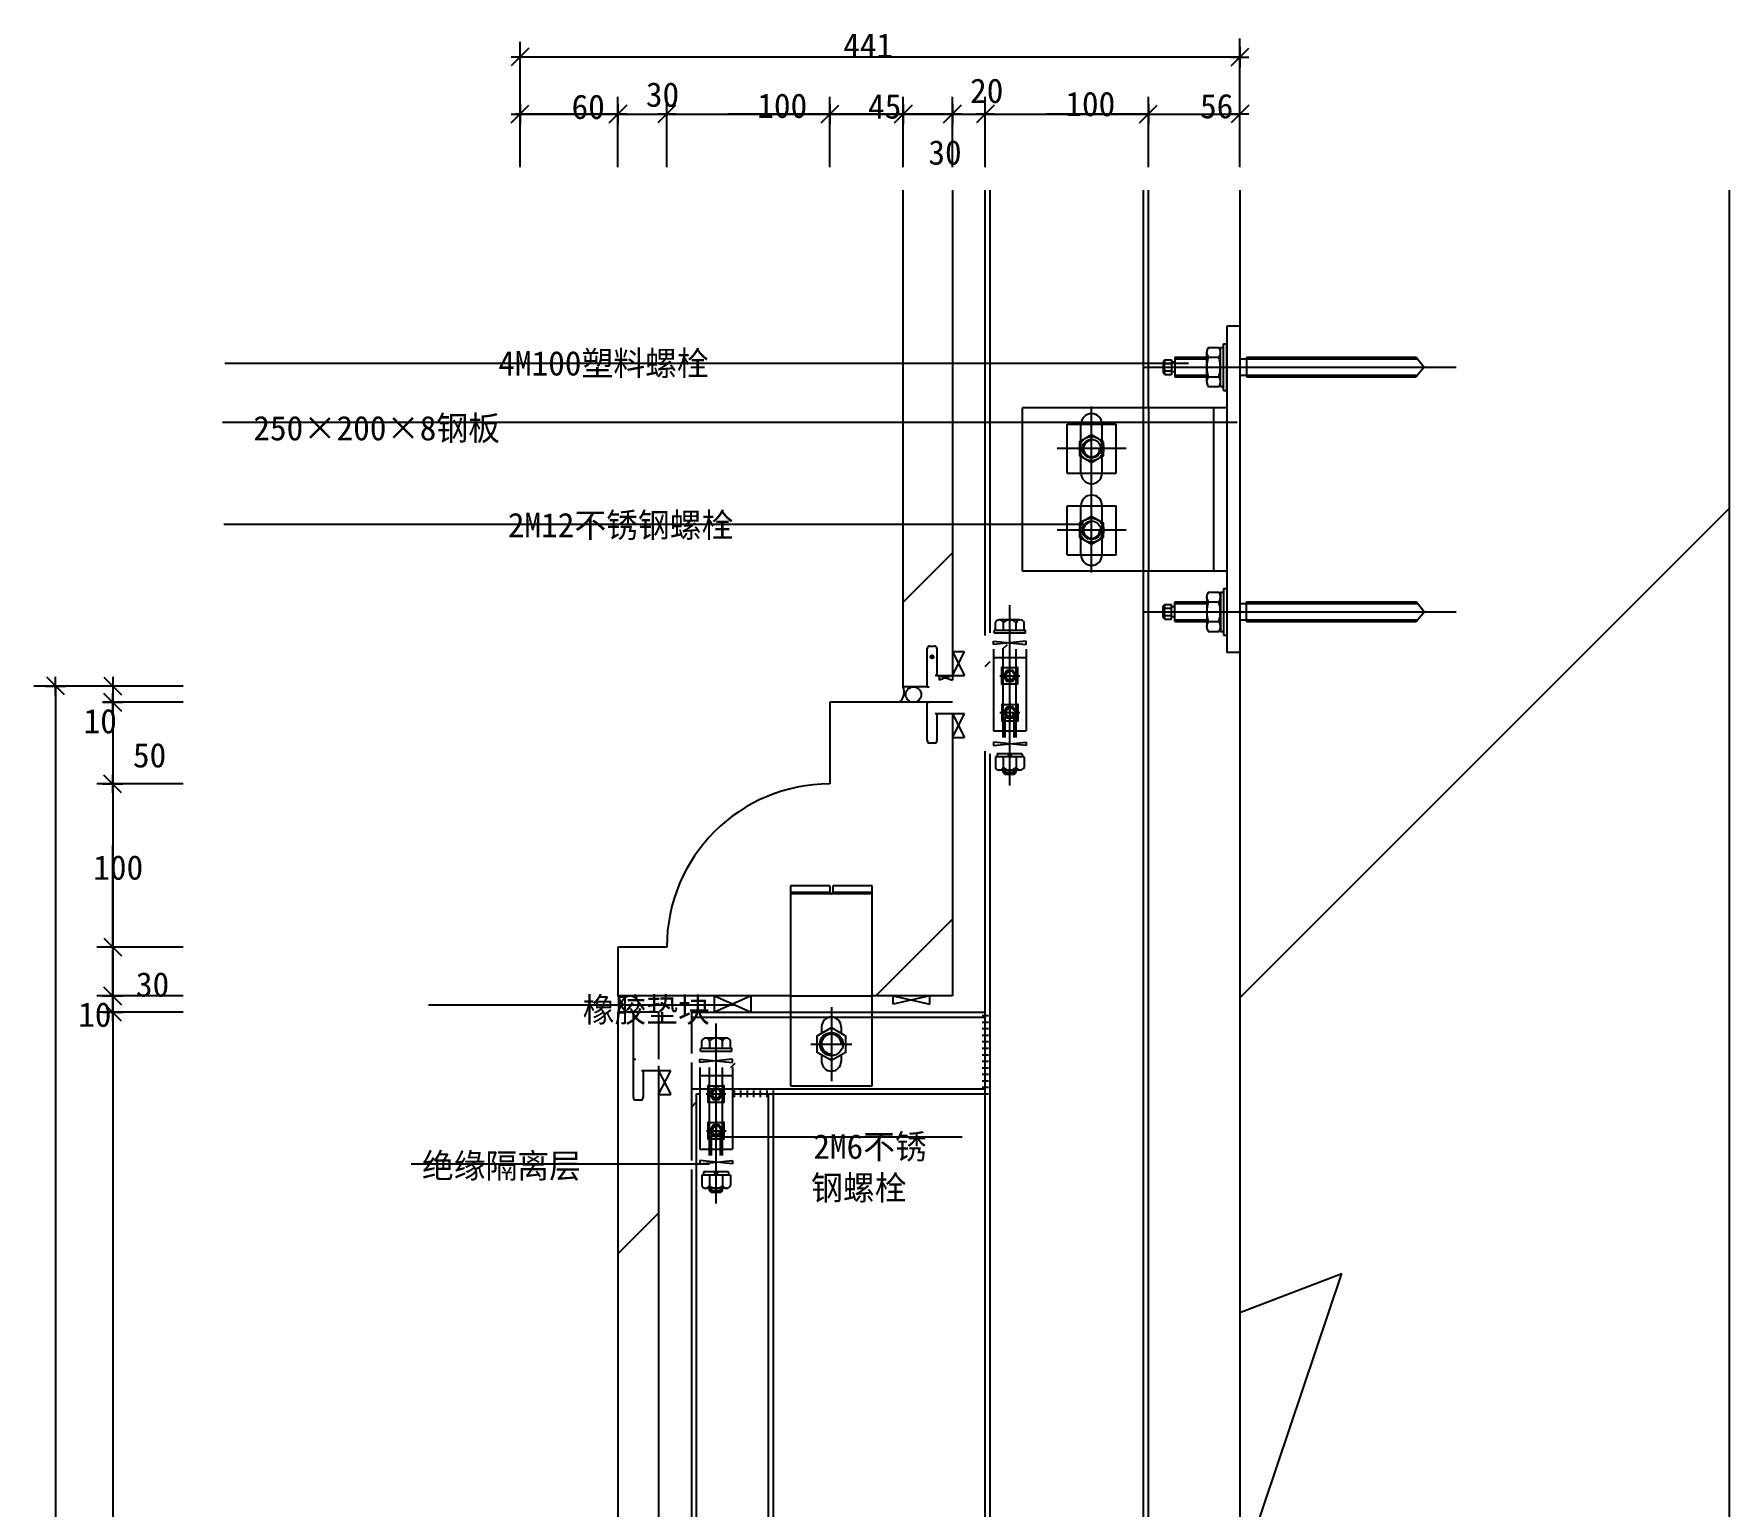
# Model space of a CAD drawing. Header units: metres. Extents: x 4268 to 4393, y 2756 to 2973.
# Drawn here: x 4268.2 to 4392.9, y 2864.8 to 2973 of the extents above; entities that cross this region are included whole.
import ezdxf

# ---------------------------------------------------------------- set-up
doc = ezdxf.new("R2010")
doc.units = ezdxf.units.M
for name, color, linetype in [('ASHADE', 1, 'Continuous'), ('图层1', 252, 'Continuous'), ('外形', 3, 'Continuous'), ('文字标注1', 4, 'Continuous'), ('轴线', 6, 'Continuous')]:
    doc.layers.add(name, color=color, linetype=linetype)

# ---------------------------------------------------------------- blocks, each defined once
blk = doc.blocks.new('_ArchTick')
for p, q in [((-0.51, 0), (0.51, 0)), ((0, 0.57), (0, -0.57))]:
    blk.add_line(p, q)
at = {"color": 0, "linetype": 'ByBlock'}
blk.add_lwpolyline([(-0.5, -0.5), (0.5, 0.5)], dxfattribs=at)

msp = doc.modelspace()

# ---------------------------------------------------------------- hatches: boundary and pattern name
at = {"layer": 'ASHADE'}
h = msp.add_hatch(dxfattribs=at)
h.set_pattern_fill('SOLID')
h.paths.add_polyline_path([(4334.17, 2927.22, 1), (4334.41, 2927.22, 1)])
at = {"layer": '图层1'}
h = msp.add_hatch(dxfattribs=at)
h.set_pattern_fill('ANSI33', scale=6)
h.paths.add_polyline_path([(4335.79, 2961.55), (4332.17, 2961.55), (4332.17, 2925.02), (4333.93, 2925.02), (4333.93, 2927.84, -0.41), (4334.11, 2928.02), (4334.47, 2928.02, -0.41), (4334.65, 2927.84), (4334.65, 2925.86), (4335.79, 2925.86)])
h = msp.add_hatch(dxfattribs=at)
h.set_pattern_fill('ANSI31', scale=36)
h.paths.add_polyline_path([(4356.95, 2813.48), (4357.43, 2813.48), (4357.43, 2813.6), (4369.91, 2813.6), (4370.51, 2812.88), (4369.91, 2812.16), (4357.43, 2812.16), (4357.43, 2812.28), (4356.95, 2812.28), (4356.95, 2795.48), (4357.43, 2795.48), (4357.43, 2795.6), (4369.91, 2795.6), (4370.51, 2794.88), (4369.91, 2794.16), (4357.43, 2794.16), (4357.43, 2794.28), (4356.95, 2794.28), (4356.95, 2779.88), (4392.95, 2779.88), (4392.95, 2961.55), (4356.95, 2961.55), (4356.95, 2949.14), (4357.43, 2949.14), (4357.43, 2949.26), (4369.91, 2949.26), (4370.51, 2948.54), (4369.91, 2947.82), (4357.43, 2947.82), (4357.43, 2947.94), (4356.95, 2947.94), (4356.95, 2931.14), (4357.43, 2931.14), (4357.43, 2931.26), (4369.91, 2931.26), (4370.51, 2930.54), (4369.91, 2929.82), (4357.43, 2929.82), (4357.43, 2929.94), (4356.95, 2929.94)])
h = msp.add_hatch(dxfattribs=at)
h.set_pattern_fill('AR-CONC', scale=1.8)
h.paths.add_polyline_path([(4392.95, 2961.55), (4356.95, 2961.55), (4356.95, 2949.14), (4357.43, 2949.14), (4357.43, 2949.26), (4369.91, 2949.26), (4370.51, 2948.54), (4369.91, 2947.82), (4357.43, 2947.82), (4357.43, 2947.94), (4356.95, 2947.94), (4356.95, 2931.14), (4357.43, 2931.14), (4357.43, 2931.26), (4369.91, 2931.26), (4370.51, 2930.54), (4369.91, 2929.82), (4357.43, 2929.82), (4357.43, 2929.94), (4356.95, 2929.94), (4356.95, 2813.48), (4357.43, 2813.48), (4357.43, 2813.6), (4369.91, 2813.6), (4370.51, 2812.88), (4369.91, 2812.16), (4357.43, 2812.16), (4357.43, 2812.28), (4356.95, 2812.28), (4356.95, 2795.48), (4357.43, 2795.48), (4357.43, 2795.6), (4369.91, 2795.6), (4370.51, 2794.88), (4369.91, 2794.16), (4357.43, 2794.16), (4357.43, 2794.28), (4356.95, 2794.28), (4356.95, 2779.88), (4392.95, 2779.88)])
h = msp.add_hatch(dxfattribs=at)
h.set_pattern_fill('ANSI31', scale=2.4)
h.paths.add_polyline_path([(4341.21, 2927.78, -0.41), (4341.45, 2927.54), (4341.45, 2926.94), (4341.81, 2926.94), (4341.81, 2927.54, 0.41), (4341.21, 2928.14), (4340.01, 2928.14), (4340.01, 2927.78)])
h.paths.add_polyline_path([(4338.81, 2928.14, 0.41), (4338.21, 2927.54), (4338.21, 2921.54, 0.41), (4338.81, 2920.94), (4340.01, 2920.94), (4340.01, 2921.3), (4338.81, 2921.3, -0.41), (4338.57, 2921.54), (4338.57, 2927.54, -0.41), (4338.81, 2927.78), (4340.01, 2927.78), (4340.01, 2928.14)])
h.paths.add_polyline_path([(4341.21, 2920.94, 0.41), (4341.81, 2921.54), (4341.81, 2922.14), (4341.45, 2922.14), (4341.45, 2921.54, -0.41), (4341.21, 2921.3), (4340.01, 2921.3), (4340.01, 2920.94)])
h = msp.add_hatch(dxfattribs=at)
h.set_pattern_fill('AR-SAND', scale=0.12)
h.paths.add_polyline_path([(4334.11, 2928.02, 0.41), (4333.93, 2927.84), (4333.93, 2925.86), (4334.03, 2925.86), (4334.03, 2927.26, -0.6), (4334.18, 2927.54), (4334.36, 2927.54, -0.6), (4334.51, 2927.26), (4334.51, 2925.86), (4334.65, 2925.86), (4334.65, 2927.84, 0.41), (4334.47, 2928.02)])
h = msp.add_hatch(dxfattribs=at)
h.set_pattern_fill('AR-SAND', scale=0.12)
h.paths.add_polyline_path([(4331.87, 2923.88), (4332.92, 2923.88, -0.41), (4332.35, 2924.45, -0.41), (4332.92, 2925.02), (4332.17, 2925.02, -0.33)])
h = msp.add_hatch(dxfattribs=at)
h.set_pattern_fill('ANSI37', scale=3)
h.paths.add_polyline_path([(4332.35, 2924.45, 1), (4333.49, 2924.45, 1)])
h = msp.add_hatch(dxfattribs=at)
h.set_pattern_fill('ANSI33', scale=6)
h.paths.add_polyline_path([(4326.77, 2917.88, 0.41), (4314.77, 2905.88), (4311.17, 2905.88), (4311.17, 2902.28), (4323.88, 2902.28), (4323.88, 2910.38), (4326.76, 2910.38), (4326.76, 2909.9, 1), (4327, 2909.9), (4327, 2910.38), (4329.88, 2910.38), (4329.88, 2902.28), (4335.79, 2902.28), (4335.79, 2923.04), (4334.65, 2923.04), (4334.65, 2921.06, -0.41), (4334.47, 2920.88), (4334.11, 2920.88, -0.41), (4333.93, 2921.06), (4333.93, 2923.88), (4326.77, 2923.88)])
h = msp.add_hatch(dxfattribs=at)
h.set_pattern_fill('AR-SAND', scale=0.12)
h.paths.add_polyline_path([(4334.03, 2923.82, -0.41), (4334.09, 2923.88), (4333.93, 2923.88), (4333.93, 2921.06, 0.41), (4334.11, 2920.88), (4334.47, 2920.88, 0.41), (4334.65, 2921.06), (4334.65, 2923.04), (4334.51, 2923.04), (4334.51, 2921.64, -0.6), (4334.36, 2921.36), (4334.18, 2921.36, -0.6), (4334.03, 2921.64)])
h = msp.add_hatch(dxfattribs=at)
h.set_pattern_fill('ANSI31', scale=3.6)
h.paths.add_polyline_path([(4330.59, 2901.68, 0.41), (4330.39, 2901.48), (4330.39, 2901.08), (4336.39, 2901.08), (4336.39, 2907.08), (4335.99, 2907.08, 0.41), (4335.79, 2906.88), (4335.79, 2902.34, -0.41), (4335.13, 2901.68)])
h = msp.add_hatch(dxfattribs=at)
h.set_pattern_fill('AR-SAND', scale=0.12)
h.paths.add_polyline_path([(4311.17, 2902.28, -0.32), (4311.17, 2901.08), (4311.96, 2901.08, -0.37), (4311.45, 2901.68, -0.37), (4311.96, 2902.28)])
h = msp.add_hatch(dxfattribs=at)
h.set_pattern_fill('ANSI37', scale=3.2)
h.paths.add_polyline_path([(4311.45, 2901.68, 1), (4312.66, 2901.68, 1)])
h = msp.add_hatch(dxfattribs=at)
h.set_pattern_fill('ANSI33', scale=6)
h.paths.add_polyline_path([(4311.17, 2811.08), (4312.31, 2811.08), (4312.31, 2813.9, -0.41), (4312.49, 2814.08), (4312.85, 2814.08, -0.41), (4313.03, 2813.9), (4313.03, 2811.92), (4314.17, 2811.92), (4314.17, 2896.78), (4313.03, 2896.78), (4313.03, 2894.8, -0.41), (4312.85, 2894.62), (4312.49, 2894.62, -0.41), (4312.31, 2894.8), (4312.31, 2901.08), (4311.17, 2901.08)])
h = msp.add_hatch(dxfattribs=at)
h.set_pattern_fill('AR-SAND', scale=0.12)
h.paths.add_polyline_path([(4312.42, 2897.56, -0.41), (4312.48, 2897.62), (4312.31, 2897.62), (4312.31, 2894.8, 0.41), (4312.49, 2894.62), (4312.85, 2894.62, 0.41), (4313.03, 2894.8), (4313.03, 2896.78), (4312.9, 2896.78), (4312.9, 2895.38, -0.6), (4312.75, 2895.1), (4312.57, 2895.1, -0.6), (4312.42, 2895.38)])
h = msp.add_hatch(dxfattribs=at)
h.set_pattern_fill('ANSI31', scale=2.4)
h.paths.add_polyline_path([(4319.6, 2897.02, -0.41), (4319.84, 2896.78), (4319.84, 2896.18), (4320.2, 2896.18), (4320.2, 2896.78, 0.41), (4319.6, 2897.38), (4318.4, 2897.38), (4318.4, 2897.02)])
h.paths.add_polyline_path([(4317.2, 2897.38, 0.41), (4316.6, 2896.78), (4316.6, 2890.78, 0.41), (4317.2, 2890.18), (4318.4, 2890.18), (4318.4, 2890.54), (4317.2, 2890.54, -0.41), (4316.96, 2890.78), (4316.96, 2896.78, -0.41), (4317.2, 2897.02), (4318.4, 2897.02), (4318.4, 2897.38)])
h.paths.add_polyline_path([(4319.6, 2890.18, 0.41), (4320.2, 2890.78), (4320.2, 2891.38), (4319.84, 2891.38), (4319.84, 2890.78, -0.41), (4319.6, 2890.54), (4318.4, 2890.54), (4318.4, 2890.18)])

# ---------------------------------------------------------------- linework, layer by layer
for p, q in [((4303.97, 2963.24), (4303.97, 2972.47)), ((4303.97, 2963.24), (4303.97, 2972.47)), ((4356.95, 2963.24), (4356.95, 2972.7)), ((4356.95, 2963.24), (4356.95, 2972.7)), ((4356.95, 2971.35), (4303.97, 2971.35)), ((4311.17, 2963.24), (4311.17, 2968.42)), ((4311.17, 2963.24), (4311.17, 2968.42)), ((4314.77, 2963.24), (4314.77, 2968.42)), ((4314.77, 2963.24), (4314.77, 2968.42)), ((4326.77, 2963.24), (4326.77, 2968.42)), ((4326.77, 2963.24), (4326.77, 2968.42)), ((4332.17, 2963.24), (4332.17, 2968.42)), ((4332.17, 2963.24), (4332.17, 2968.42)), ((4335.79, 2963.24), (4335.79, 2968.42)), ((4335.79, 2963.24), (4335.79, 2968.42)), ((4338.21, 2963.24), (4338.21, 2968.42)), ((4338.21, 2963.24), (4338.21, 2968.42)), ((4350.21, 2963.24), (4350.21, 2968.42)), ((4350.21, 2963.24), (4350.21, 2968.42)), ((4311.17, 2967.15), (4303.67, 2967.15)), ((4303.97, 2967.15), (4311.17, 2967.15)), ((4303.97, 2967.15), (4311.17, 2967.15)), ((4311.17, 2967.15), (4318.67, 2967.15)), ((4311.17, 2967.15), (4314.77, 2967.15)), ((4311.17, 2967.15), (4314.77, 2967.15)), ((4314.77, 2967.15), (4326.77, 2967.15)), ((4314.77, 2967.15), (4322.27, 2967.15)), ((4326.77, 2967.15), (4319.27, 2967.15)), ((4332.17, 2967.15), (4324.67, 2967.15)), ((4326.77, 2967.15), (4332.17, 2967.15)), ((4326.77, 2967.15), (4332.17, 2967.15)), ((4335.79, 2967.15), (4328.29, 2967.15)), ((4332.17, 2967.15), (4339.67, 2967.15)), ((4332.17, 2967.15), (4335.79, 2967.15)), ((4332.17, 2967.15), (4335.79, 2967.15)), ((4335.79, 2967.15), (4343.29, 2967.15)), ((4335.79, 2967.15), (4338.21, 2967.15)), ((4338.21, 2967.15), (4350.21, 2967.15)), ((4338.21, 2967.15), (4345.71, 2967.15)), ((4350.21, 2967.15), (4342.71, 2967.15)), ((4350.21, 2967.15), (4356.95, 2967.15)), ((4350.21, 2967.15), (4356.95, 2967.15)), ((4354.51, 2947.46), (4354.51, 2949.62)), ((4354.61, 2949.98), (4355.41, 2949.98)), ((4355.51, 2949.98), (4355.75, 2949.98)), ((4355.51, 2947.1), (4355.51, 2949.98)), ((4355.75, 2950.25), (4355.99, 2950.25)), ((4355.75, 2946.82), (4355.75, 2950.25)), ((4355.99, 2946.82), (4355.99, 2950.25)), ((4351.43, 2949.08), (4351.31, 2948.96)), ((4351.31, 2948.96), (4351.31, 2948.12)), ((4351.31, 2948.12), (4351.43, 2948)), ((4351.43, 2949.08), (4351.91, 2949.08)), ((4351.43, 2948.81), (4351.91, 2948.81)), ((4351.43, 2948.27), (4351.91, 2948.27)), ((4351.91, 2949.08), (4351.91, 2948)), ((4352.15, 2948.9), (4351.91, 2948.9)), ((4352.15, 2948.18), (4351.91, 2948.18)), ((4352.15, 2949.26), (4354.51, 2949.26)), ((4352.15, 2949.26), (4352.15, 2947.82)), ((4352.15, 2949.14), (4354.51, 2949.14)), ((4354.61, 2949.26), (4355.41, 2949.26)), ((4356.95, 2949.14), (4370.01, 2949.14)), ((4357.43, 2949.26), (4369.91, 2949.26)), ((4357.43, 2949.26), (4357.43, 2947.82)), ((4369.91, 2949.26), (4370.51, 2948.54)), ((4370.51, 2948.54), (4369.91, 2947.82)), ((4351.43, 2948), (4351.91, 2948)), ((4352.15, 2947.94), (4354.51, 2947.94)), ((4352.15, 2947.82), (4354.51, 2947.82)), ((4354.61, 2947.82), (4355.41, 2947.82)), ((4354.61, 2947.1), (4355.41, 2947.1)), ((4355.51, 2947.1), (4355.75, 2947.1)), ((4356.95, 2947.94), (4370.01, 2947.94)), ((4357.43, 2947.82), (4369.91, 2947.82)), ((4355.75, 2946.82), (4355.99, 2946.82)), ((4354.61, 2931.98), (4355.41, 2931.98)), ((4355.51, 2931.98), (4355.51, 2929.1)), ((4355.51, 2931.98), (4355.75, 2931.98)), ((4355.75, 2932.25), (4355.75, 2928.82)), ((4355.75, 2932.25), (4355.99, 2932.25)), ((4355.99, 2932.25), (4355.99, 2928.82)), ((4351.31, 2930.96), (4351.43, 2931.08)), ((4351.31, 2930.12), (4351.31, 2930.96)), ((4351.43, 2931.08), (4351.91, 2931.08)), ((4351.43, 2930.81), (4351.91, 2930.81)), ((4351.91, 2930), (4351.91, 2931.08)), ((4352.15, 2930.9), (4351.91, 2930.9)), ((4352.15, 2931.26), (4354.51, 2931.26)), ((4352.15, 2929.82), (4352.15, 2931.26)), ((4352.15, 2931.14), (4354.51, 2931.14)), ((4354.51, 2931.62), (4354.51, 2929.46)), ((4354.61, 2931.26), (4355.41, 2931.26)), ((4356.95, 2931.14), (4370.01, 2931.14)), ((4357.43, 2931.26), (4369.91, 2931.26)), ((4357.43, 2929.82), (4357.43, 2931.26)), ((4370.51, 2930.54), (4369.91, 2931.26)), ((4338.95, 2929.17), (4338.95, 2929.75)), ((4340.78, 2929.94), (4339.24, 2929.94)), ((4341.07, 2929.17), (4341.07, 2929.75)), ((4351.43, 2930), (4351.31, 2930.12)), ((4351.43, 2930.27), (4351.91, 2930.27)), ((4351.43, 2930), (4351.91, 2930)), ((4352.15, 2930.18), (4351.91, 2930.18)), ((4352.15, 2929.94), (4354.51, 2929.94)), ((4352.15, 2929.82), (4354.51, 2929.82)), ((4354.61, 2929.82), (4355.41, 2929.82)), ((4356.95, 2929.94), (4370.01, 2929.94)), ((4357.43, 2929.82), (4369.91, 2929.82)), ((4369.91, 2929.82), (4370.51, 2930.54)), ((4341.21, 2928.38), (4338.81, 2928.14)), ((4338.81, 2928.38), (4341.21, 2928.14)), ((4338.81, 2928.14), (4338.81, 2928.38)), ((4338.86, 2928.98), (4338.86, 2929.17)), ((4338.86, 2928.98), (4341.16, 2928.98)), ((4341.21, 2928.14), (4341.21, 2928.38)), ((4354.61, 2929.1), (4355.41, 2929.1)), ((4355.51, 2929.1), (4355.75, 2929.1)), ((4355.75, 2928.82), (4355.99, 2928.82)), ((4336.67, 2927.6), (4335.79, 2927.6)), ((4335.79, 2925.86), (4336.67, 2927.6)), ((4335.79, 2927.6), (4336.67, 2925.86)), ((4338.81, 2927.78), (4338.81, 2921.78)), ((4338.81, 2927.18), (4339.53, 2927.18)), ((4339.53, 2921.3), (4339.53, 2927.78)), ((4340.49, 2921.3), (4340.49, 2927.78)), ((4340.49, 2927.18), (4341.21, 2927.18)), ((4341.21, 2927.78), (4341.21, 2921.78)), ((4334.65, 2925.86), (4334.51, 2925.86)), ((4334.81, 2925.86), (4334.81, 2925.5)), ((4335.79, 2925.86), (4334.81, 2925.5)), ((4334.81, 2925.86), (4335.79, 2925.5)), ((4335.79, 2925.86), (4336.67, 2925.86)), ((4335.79, 2925.86), (4335.79, 2925.5)), ((4279.18, 2925.08), (4268.19, 2925.08)), ((4279.18, 2925.08), (4268.19, 2925.08)), ((4269.79, 2925.08), (4269.79, 2781.08)), ((4273.99, 2925.08), (4273.99, 2923.88)), ((4279.18, 2923.88), (4273.34, 2923.88)), ((4279.18, 2923.88), (4273.34, 2923.88)), ((4273.99, 2923.88), (4273.99, 2917.88)), ((4273.99, 2923.88), (4273.99, 2917.88)), ((4273.99, 2923.88), (4273.99, 2916.38)), ((4335.79, 2921.3), (4336.67, 2923.04)), ((4335.79, 2923.04), (4336.67, 2921.3)), ((4336.67, 2923.04), (4335.79, 2923.04)), ((4339.53, 2922.77), (4340.49, 2922.77)), ((4339.67, 2921.3), (4339.67, 2922.77)), ((4340.34, 2921.3), (4340.34, 2922.77)), ((4335.79, 2921.3), (4336.67, 2921.3)), ((4338.81, 2921.78), (4339.53, 2921.78)), ((4338.81, 2920.7), (4341.21, 2920.94)), ((4341.21, 2920.7), (4338.81, 2920.94)), ((4338.81, 2920.94), (4338.81, 2920.7)), ((4340.49, 2921.78), (4341.21, 2921.78)), ((4341.21, 2920.94), (4341.21, 2920.7)), ((4341.06, 2919.86), (4338.95, 2919.86)), ((4338.95, 2919.86), (4338.95, 2919.09)), ((4340.93, 2920.1), (4339.08, 2920.1)), ((4339.08, 2920.1), (4339.08, 2919.86)), ((4340.93, 2919.86), (4339.08, 2919.86)), ((4339.53, 2919.86), (4339.53, 2919.09)), ((4340.01, 2920.1), (4339.84, 2919.86)), ((4340.18, 2920.1), (4340.01, 2919.86)), ((4340.49, 2919.86), (4340.49, 2919.09)), ((4340.93, 2920.1), (4340.93, 2919.86)), ((4341.06, 2919.86), (4341.06, 2919.09)), ((4340.78, 2918.9), (4339.24, 2918.9)), ((4339.53, 2918.71), (4339.53, 2918.9)), ((4339.53, 2918.71), (4339.67, 2918.56)), ((4340.49, 2918.71), (4339.53, 2918.71)), ((4339.67, 2918.71), (4339.67, 2918.9)), ((4340.34, 2918.56), (4339.67, 2918.56)), ((4340.34, 2918.71), (4340.34, 2918.9)), ((4340.34, 2918.56), (4340.49, 2918.71)), ((4340.49, 2918.71), (4340.49, 2918.9)), ((4279.18, 2917.88), (4272.83, 2917.88)), ((4279.18, 2917.88), (4272.83, 2917.88)), ((4273.99, 2917.88), (4273.99, 2910.38)), ((4273.99, 2917.88), (4273.99, 2905.88)), ((4273.99, 2905.88), (4273.99, 2913.38)), ((4273.99, 2902.28), (4273.99, 2909.78)), ((4279.18, 2905.88), (4272.83, 2905.88)), ((4279.18, 2905.88), (4272.83, 2905.88)), ((4273.99, 2905.88), (4273.99, 2902.28)), ((4273.99, 2905.88), (4273.99, 2902.28)), ((4279.18, 2902.28), (4272.83, 2902.28)), ((4279.18, 2902.28), (4272.83, 2902.28)), ((4273.99, 2902.28), (4273.99, 2901.08)), ((4273.99, 2902.28), (4273.99, 2894.78)), ((4320.98, 2902.28), (4318.29, 2901.08)), ((4318.29, 2902.28), (4320.98, 2901.08)), ((4318.29, 2901.08), (4318.29, 2902.28)), ((4320.98, 2901.08), (4320.98, 2902.28)), ((4331.44, 2902.28), (4334.13, 2901.68)), ((4334.13, 2902.28), (4331.44, 2901.68)), ((4331.44, 2901.68), (4331.44, 2902.28)), ((4334.13, 2901.68), (4334.13, 2902.28)), ((4279.18, 2901.08), (4272.83, 2901.08)), ((4279.18, 2901.08), (4272.83, 2901.08)), ((4273.99, 2901.08), (4273.99, 2811.08)), ((4273.99, 2901.08), (4273.99, 2893.58)), ((4317.24, 2898.22), (4317.24, 2898.41)), ((4317.24, 2898.22), (4319.55, 2898.22)), ((4317.34, 2898.41), (4317.34, 2898.99)), ((4319.16, 2899.18), (4317.63, 2899.18)), ((4319.45, 2898.41), (4319.45, 2898.99)), ((4317.2, 2897.62), (4319.6, 2897.38)), ((4319.6, 2897.62), (4317.2, 2897.38)), ((4317.2, 2897.38), (4317.2, 2897.62)), ((4317.2, 2897.02), (4317.2, 2891.02)), ((4317.91, 2890.54), (4317.91, 2897.02)), ((4318.87, 2890.54), (4318.87, 2897.02)), ((4319.6, 2897.38), (4319.6, 2897.62)), ((4319.6, 2897.02), (4319.6, 2891.02)), ((4315.06, 2896.78), (4314.17, 2896.78)), ((4314.17, 2896.78), (4315.06, 2895.04)), ((4314.17, 2895.04), (4315.06, 2896.78)), ((4317.2, 2896.42), (4317.91, 2896.42)), ((4318.87, 2896.42), (4319.6, 2896.42)), ((4314.17, 2895.04), (4315.06, 2895.04)), ((4317.91, 2892.01), (4318.87, 2892.01)), ((4318.06, 2890.54), (4318.06, 2892.01)), ((4318.73, 2890.54), (4318.73, 2892.01)), ((4317.2, 2891.02), (4317.91, 2891.02)), ((4318.87, 2891.02), (4319.6, 2891.02)), ((4319.6, 2889.94), (4317.2, 2890.18)), ((4317.2, 2889.94), (4319.6, 2890.18)), ((4317.2, 2890.18), (4317.2, 2889.94)), ((4319.6, 2890.18), (4319.6, 2889.94)), ((4319.45, 2889.1), (4317.34, 2889.1)), ((4317.34, 2889.1), (4317.34, 2888.33)), ((4319.32, 2889.34), (4317.47, 2889.34)), ((4317.47, 2889.34), (4317.47, 2889.1)), ((4319.32, 2889.1), (4317.47, 2889.1)), ((4317.91, 2889.1), (4317.91, 2888.33)), ((4318.4, 2889.34), (4318.23, 2889.1)), ((4318.57, 2889.34), (4318.39, 2889.1)), ((4318.87, 2889.1), (4318.87, 2888.33)), ((4319.32, 2889.34), (4319.32, 2889.1)), ((4319.45, 2889.1), (4319.45, 2888.33)), ((4319.16, 2888.14), (4317.63, 2888.14)), ((4317.91, 2887.95), (4317.91, 2888.14)), ((4318.87, 2887.95), (4317.91, 2887.95)), ((4317.91, 2887.95), (4318.06, 2887.81)), ((4318.06, 2887.95), (4318.06, 2888.14)), ((4318.73, 2887.81), (4318.06, 2887.81)), ((4318.73, 2887.95), (4318.73, 2888.14)), ((4318.73, 2887.81), (4318.87, 2887.95)), ((4318.87, 2887.95), (4318.87, 2888.14))]:
    msp.add_line(p, q)
for points in [[(4340.49, 2929.17), (4340.49, 2929.75, 0.4), (4339.53, 2929.75), (4339.53, 2929.17)], [(4338.95, 2919.09, 0.67), (4339.53, 2919.09, 0.4), (4340.49, 2919.09, 0.67), (4341.06, 2919.09)], [(4318.88, 2898.41), (4318.88, 2898.99, 0.4), (4317.92, 2898.99), (4317.92, 2898.41)], [(4317.34, 2888.33, 0.67), (4317.91, 2888.33, 0.4), (4318.87, 2888.33, 0.67), (4319.45, 2888.33)]]:
    msp.add_lwpolyline(points, format="xyb")
for points in [[(4341.16, 2928.98), (4341.16, 2929.17), (4338.86, 2929.17)], [(4339.53, 2926.43), (4339.41, 2926.43), (4339.41, 2925.23), (4339.53, 2925.23)], [(4340.49, 2925.23), (4340.61, 2925.23), (4340.61, 2926.43), (4340.49, 2926.43)], [(4339.53, 2923.73), (4339.42, 2923.73), (4339.42, 2922.53), (4339.53, 2922.53)], [(4340.49, 2922.53), (4340.62, 2922.53), (4340.62, 2923.73), (4340.49, 2923.73)], [(4319.55, 2898.22), (4319.55, 2898.41), (4317.24, 2898.41)], [(4317.91, 2895.67), (4317.8, 2895.67), (4317.8, 2894.47), (4317.91, 2894.47)], [(4318.87, 2894.47), (4319, 2894.47), (4319, 2895.67), (4318.87, 2895.67)], [(4317.92, 2892.97), (4317.8, 2892.97), (4317.8, 2891.77), (4317.92, 2891.77)], [(4318.88, 2891.77), (4319, 2891.77), (4319, 2892.97), (4318.88, 2892.97)]]:
    msp.add_lwpolyline(points)
for centre, radius in [((4346.03, 2942.54), 0.89), ((4346.03, 2936.54), 0.89), ((4332.92, 2924.45), 0.57), ((4312.06, 2901.68), 0.61)]:
    msp.add_circle(centre, radius)
for centre, radius, start, end in [((4355.18, 2949.62), 0.68, 147.86, 212.14), ((4354.84, 2949.62), 0.68, 327.86, 32.14), ((4352.01, 2948.54), 0.64, 154.94, 205.06), ((4351.56, 2948.94), 0.18, 132.07, 227.93), ((4351.56, 2948.13), 0.18, 132.07, 227.93), ((4357.06, 2948.54), 2.55, 163.61, 196.39), ((4354.61, 2949.26), 0, 0, 64.27), ((4352.96, 2948.54), 2.55, 343.61, 16.39), ((4355.18, 2947.46), 0.68, 147.86, 212.14), ((4354.84, 2947.46), 0.68, 327.86, 32.14), ((4346.03, 2944.34), 0.78, 0, 180), ((4346.03, 2940.74), 0.78, 180, 0), ((4346.03, 2938.34), 0.78, 0, 180), ((4346.03, 2934.74), 0.78, 180, 0), ((4355.18, 2931.62), 0.68, 147.86, 212.14), ((4354.84, 2931.62), 0.68, 327.86, 32.14), ((4352.01, 2930.54), 0.64, 154.94, 205.06), ((4351.56, 2930.94), 0.18, 132.07, 227.93), ((4357.06, 2930.54), 2.55, 163.61, 196.39), ((4352.96, 2930.54), 2.55, 343.61, 16.39), ((4339.24, 2929.63), 0.31, 22.62, 157.38), ((4340.78, 2929.63), 0.31, 22.62, 157.38), ((4351.56, 2930.13), 0.18, 132.07, 227.93), ((4355.18, 2929.46), 0.68, 147.86, 212.14), ((4354.61, 2929.82), 0, 295.73, 0), ((4354.84, 2929.46), 0.68, 327.86, 32.14), ((4331.24, 2924.66), 1, 308.94, 21.04), ((4310.34, 2901.68), 1.03, 324.31, 35.69), ((4317.63, 2898.87), 0.31, 22.62, 157.38), ((4319.16, 2898.87), 0.31, 22.62, 157.38)]:
    msp.add_arc(centre, radius, start, end)
at = {"layer": 'ASHADE'}
for p, q in [((4282.25, 2948.82), (4353.17, 2948.82)), ((4356.74, 2944.47), (4282.07, 2944.47)), ((4282.17, 2936.99), (4345.6, 2936.99)), ((4319.7, 2901.59), (4297.24, 2901.59)), ((4336.5, 2891.88), (4318.72, 2891.88)), ((4295.95, 2889.92), (4317.92, 2889.92))]:
    msp.add_line(p, q, dxfattribs=at)
msp.add_circle((4334.29, 2927.22), 0.12, dxfattribs=at)
for centre, radius, start, end in [((4346.03, 2942.54), 0.6, 90, 0), ((4346.03, 2936.54), 0.6, 90, 0), ((4326.88, 2898.74), 0.73, 0, 270)]:
    msp.add_arc(centre, radius, start, end, dxfattribs=at)
at = {"layer": '图层1'}
for p, q in [((4338.57, 2928.98), (4338.57, 2961.55)), ((4349.85, 2783.17), (4349.85, 2961.55)), ((4345.25, 2940.74), (4345.25, 2944.34)), ((4346.81, 2940.74), (4346.81, 2944.34)), ((4350.21, 2945.54), (4350.21, 2933.54)), ((4345.25, 2934.74), (4345.25, 2938.34)), ((4346.81, 2934.74), (4346.81, 2938.34)), ((4339.53, 2927.18), (4340.49, 2927.18)), ((4339.53, 2926.43), (4340.49, 2926.43)), ((4333.93, 2925.02), (4334.09, 2925.02)), ((4339.53, 2925.23), (4340.49, 2925.23)), ((4333.93, 2923.88), (4334.09, 2923.88)), ((4339.53, 2923.73), (4340.49, 2923.73)), ((4334.65, 2923.04), (4334.51, 2923.04)), ((4339.53, 2922.53), (4340.49, 2922.53)), ((4339.53, 2921.78), (4340.49, 2921.78)), ((4338.57, 2783.17), (4338.57, 2920.1)), ((4326.76, 2909.9), (4323.88, 2909.9)), ((4329.88, 2909.78), (4323.88, 2909.78)), ((4323.88, 2902.28), (4329.88, 2902.28)), ((4316.6, 2900.72), (4338.21, 2900.72)), ((4323.88, 2901.08), (4329.88, 2901.08)), ((4337.97, 2900.84), (4338.45, 2900.84)), ((4337.97, 2900.36), (4338.45, 2900.36)), ((4337.97, 2899.88), (4338.45, 2899.88)), ((4337.97, 2899.4), (4338.45, 2899.4)), ((4337.97, 2898.92), (4338.45, 2898.92)), ((4337.97, 2898.44), (4338.45, 2898.44)), ((4312.31, 2897.62), (4312.48, 2897.62)), ((4337.97, 2897.96), (4338.45, 2897.96)), ((4337.97, 2897.48), (4338.45, 2897.48)), ((4337.97, 2897), (4338.45, 2897)), ((4313.03, 2896.78), (4312.9, 2896.78)), ((4317.91, 2896.42), (4318.87, 2896.42)), ((4337.97, 2896.52), (4338.45, 2896.52)), ((4337.97, 2896.04), (4338.45, 2896.04)), ((4316.6, 2895.44), (4338.21, 2895.44)), ((4316.96, 2814.86), (4316.96, 2895.08)), ((4317.91, 2895.67), (4318.87, 2895.67)), ((4317.91, 2894.47), (4318.87, 2894.47)), ((4319.72, 2895.32), (4319.72, 2894.84)), ((4320.2, 2895.32), (4320.2, 2894.84)), ((4320.68, 2895.32), (4320.68, 2894.84)), ((4321.16, 2895.32), (4321.16, 2894.84)), ((4321.64, 2895.32), (4321.64, 2894.84)), ((4322.12, 2895.32), (4322.12, 2894.84)), ((4322.24, 2895.08), (4322.24, 2783.17)), ((4322.6, 2895.32), (4322.6, 2894.84)), ((4337.97, 2895.56), (4338.45, 2895.56)), ((4337.97, 2895.08), (4338.45, 2895.08)), ((4317.92, 2892.97), (4318.88, 2892.97)), ((4317.91, 2891.02), (4318.87, 2891.02)), ((4317.92, 2891.77), (4318.88, 2891.77))]:
    msp.add_line(p, q, dxfattribs=at)
for points in [[(4339.78, 2926.23), (4339.55, 2925.83), (4339.78, 2925.43), (4340.24, 2925.43), (4340.47, 2925.83), (4340.24, 2926.23)], [(4339.79, 2923.53), (4339.56, 2923.13), (4339.79, 2922.73), (4340.25, 2922.73), (4340.48, 2923.13), (4340.25, 2923.53)], [(4318.17, 2895.47), (4317.94, 2895.07), (4318.17, 2894.67), (4318.63, 2894.67), (4318.85, 2895.07), (4318.63, 2895.47)], [(4318.17, 2892.77), (4317.94, 2892.37), (4318.17, 2891.97), (4318.63, 2891.97), (4318.86, 2892.37), (4318.63, 2892.77)]]:
    msp.add_lwpolyline(points, close=True, dxfattribs=at)
for centre in [(4340.01, 2925.83), (4340.02, 2923.13), (4318.4, 2895.07), (4318.4, 2892.37)]:
    msp.add_circle(centre, 0.36, dxfattribs=at)
for centre in [(4340.01, 2925.83), (4340.02, 2923.13), (4318.4, 2895.07), (4318.4, 2892.37)]:
    msp.add_arc(centre, 0.3, 90, 0, dxfattribs=at)
at = {"layer": '外形'}
for p, q in [((4332.17, 2925.02), (4332.17, 2961.55)), ((4335.79, 2961.55), (4335.79, 2925.86)), ((4356.95, 2961.55), (4356.95, 2779.88)), ((4333.93, 2925.02), (4333.93, 2927.84)), ((4334.11, 2928.02), (4334.47, 2928.02)), ((4334.65, 2927.84), (4334.65, 2925.86)), ((4334.65, 2925.86), (4335.79, 2925.86)), ((4333.93, 2925.02), (4332.17, 2925.02)), ((4326.77, 2923.88), (4326.77, 2917.88)), ((4335.79, 2923.88), (4326.77, 2923.88)), ((4333.93, 2921.06), (4333.93, 2923.88)), ((4334.65, 2923.04), (4334.65, 2921.06)), ((4335.79, 2923.04), (4334.65, 2923.04)), ((4335.79, 2923.04), (4335.79, 2902.28)), ((4334.47, 2920.88), (4334.11, 2920.88)), ((4314.77, 2905.88), (4311.17, 2905.88)), ((4311.17, 2905.88), (4311.17, 2902.28)), ((4323.88, 2902.28), (4311.17, 2902.28)), ((4335.79, 2902.28), (4329.88, 2902.28)), ((4311.17, 2901.08), (4311.17, 2811.08)), ((4314.17, 2901.08), (4311.17, 2901.08)), ((4312.31, 2894.8), (4312.31, 2901.08)), ((4314.17, 2901.08), (4314.17, 2897.62)), ((4314.17, 2897.14), (4314.17, 2811.92)), ((4314.17, 2896.78), (4313.03, 2896.78)), ((4313.03, 2896.78), (4313.03, 2894.8)), ((4312.85, 2894.62), (4312.49, 2894.62))]:
    msp.add_line(p, q, dxfattribs=at)
for centre, radius, start, end in [((4334.11, 2927.84), 0.18, 90, 180), ((4334.47, 2927.84), 0.18, 0, 90), ((4334.11, 2921.06), 0.18, 180, 270), ((4334.47, 2921.06), 0.18, 270, 0), ((4326.77, 2905.88), 12, 90, 180), ((4312.49, 2894.8), 0.18, 180, 270), ((4312.85, 2894.8), 0.18, 270, 0)]:
    msp.add_arc(centre, radius, start, end, dxfattribs=at)
at = {"layer": '文字标注1'}
for p, q in [((4338.21, 2928.8), (4338.21, 2961.55)), ((4350.21, 2945.54), (4350.21, 2961.55)), ((4355.99, 2951.54), (4355.99, 2927.54)), ((4356.95, 2951.54), (4355.99, 2951.54)), ((4355.99, 2945.54), (4340.94, 2945.54)), ((4340.94, 2933.54), (4340.94, 2945.54)), ((4344.23, 2944.34), (4347.83, 2944.34)), ((4344.23, 2940.74), (4344.23, 2944.34)), ((4347.83, 2940.74), (4347.83, 2944.34)), ((4355.03, 2933.54), (4355.03, 2945.54)), ((4344.23, 2940.74), (4347.83, 2940.74)), ((4344.23, 2938.34), (4347.83, 2938.34)), ((4344.23, 2934.74), (4344.23, 2938.34)), ((4347.83, 2934.74), (4347.83, 2938.34)), ((4344.23, 2934.74), (4347.83, 2934.74)), ((4355.99, 2933.54), (4340.94, 2933.54)), ((4350.21, 2809.88), (4350.21, 2933.54)), ((4356.95, 2927.54), (4355.99, 2927.54)), ((4338.21, 2783.17), (4338.21, 2920.28)), ((4326.76, 2910.38), (4323.88, 2910.38)), ((4323.88, 2910.38), (4323.88, 2895.68)), ((4326.76, 2910.38), (4326.76, 2909.9)), ((4329.88, 2910.38), (4327, 2910.38)), ((4327, 2910.38), (4327, 2909.9)), ((4329.88, 2909.9), (4327, 2909.9)), ((4329.88, 2895.68), (4329.88, 2910.38)), ((4316.6, 2901.08), (4323.88, 2901.08)), ((4316.6, 2898.04), (4316.6, 2901.08)), ((4329.88, 2901.08), (4338.21, 2901.08)), ((4326.16, 2900.01), (4326.16, 2899.54)), ((4327.6, 2900.01), (4327.6, 2899.54)), ((4316.6, 2890.18), (4316.6, 2897.38)), ((4326.16, 2897.94), (4326.16, 2897.47)), ((4327.6, 2897.94), (4327.6, 2897.47)), ((4323.88, 2895.68), (4329.88, 2895.68)), ((4316.96, 2895.08), (4317.2, 2895.08)), ((4319.6, 2895.08), (4338.21, 2895.08)), ((4322.6, 2895.08), (4322.6, 2783.17)), ((4316.6, 2814.86), (4316.6, 2889.52))]:
    msp.add_line(p, q, dxfattribs=at)
for points in [[(4346.92, 2943.05), (4346.03, 2943.56), (4345.15, 2943.05), (4345.15, 2942.03), (4346.03, 2941.51), (4346.92, 2942.03)], [(4346.92, 2937.05), (4346.03, 2937.56), (4345.15, 2937.05), (4345.15, 2936.03), (4346.03, 2935.51), (4346.92, 2936.03)], [(4326.88, 2897.53), (4325.83, 2898.13), (4325.83, 2899.35), (4326.88, 2899.95), (4327.93, 2899.35), (4327.93, 2898.13)]]:
    msp.add_lwpolyline(points, close=True, dxfattribs=at)
for centre, radius in [((4346.03, 2942.54), 0.68), ((4346.03, 2936.54), 0.68), ((4326.88, 2898.74), 0.85)]:
    msp.add_circle(centre, radius, dxfattribs=at)
for centre, radius, start, end in [((4326.88, 2909.9), 0.12, 180, 0), ((4326.88, 2900.01), 0.72, 0, 180), ((4326.88, 2897.47), 0.72, 180, 0)]:
    msp.add_arc(centre, radius, start, end, dxfattribs=at)
at = {"layer": '轴线'}
for p, q in [((4392.95, 2961.55), (4392.95, 2774.84)), ((4349.85, 2948.54), (4372.86, 2948.54)), ((4346.03, 2939.42), (4346.03, 2945.65)), ((4348.58, 2942.54), (4343.49, 2942.54)), ((4346.03, 2933.42), (4346.03, 2939.65)), ((4348.58, 2936.54), (4343.49, 2936.54)), ((4340.01, 2917.77), (4340.01, 2931.02)), ((4349.85, 2930.54), (4372.86, 2930.54)), ((4339.28, 2925.83), (4340.74, 2925.83)), ((4339.29, 2923.13), (4340.74, 2923.13)), ((4340.02, 2923.85), (4340.02, 2922.4)), ((4326.88, 2901.46), (4326.88, 2896.02)), ((4318.4, 2887.01), (4318.4, 2900.26)), ((4325.38, 2898.74), (4328.38, 2898.74)), ((4317.67, 2895.07), (4319.12, 2895.07)), ((4317.68, 2892.37), (4319.13, 2892.37)), ((4318.4, 2893.1), (4318.4, 2891.65))]:
    msp.add_line(p, q, dxfattribs=at)

# ---------------------------------------------------------------- block references
at = {"xscale": 1.3, "yscale": 1.3, "zscale": 1.3}
for p, rotation in [((4303.97, 2971.35), 180), ((4311.17, 2967.15), 180), ((4314.77, 2967.15), 180), ((4314.77, 2967.15), 180), ((4332.17, 2967.15), 180), ((4335.79, 2967.15), 180), ((4338.21, 2967.15), 180), ((4338.21, 2967.15), 180), ((4356.95, 2967.15), 180), ((4269.79, 2925.08), 90), ((4273.99, 2925.08), 270), ((4273.99, 2923.88), 270), ((4273.99, 2923.88), 90), ((4273.99, 2917.88), 90), ((4273.99, 2917.88), 90), ((4273.99, 2905.88), 270), ((4273.99, 2905.88), 270), ((4273.99, 2902.28), 270), ((4273.99, 2902.28), 90), ((4273.99, 2901.08), 90), ((4273.99, 2901.08), 90)]:
    msp.add_blockref('_ArchTick', p, dxfattribs=dict(at, rotation=rotation))
for p in [(4356.95, 2971.35), (4303.97, 2967.15), (4311.17, 2967.15), (4326.77, 2967.15), (4326.77, 2967.15), (4332.17, 2967.15), (4335.79, 2967.15), (4350.21, 2967.15), (4350.21, 2967.15)]:
    msp.add_blockref('_ArchTick', p, dxfattribs=at)

# ---------------------------------------------------------------- texts
at = {"char_height": 1.8, "attachment_point": 1}
for s, insert in [('441', (4327.75, 2973.1)), ('30', (4313.23, 2969.49)), ('\\A1;20', (4337.09, 2969.77)), ('60', (4307.76, 2968.59)), ('\\A1;100', (4321.43, 2968.67)), ('45', (4329.58, 2968.62)), ('\\A1;100', (4344.1, 2968.8)), ('\\A1;56', (4354.01, 2968.64)), ('30', (4334.02, 2965.23)), ('10', (4271.85, 2923.4)), ('\\A1;50', (4275.48, 2920.89)), ('\\A1;100', (4272.56, 2912.63)), ('30', (4275.7, 2904.03)), ('10', (4271.45, 2901.81))]:
    msp.add_mtext(s, dxfattribs=dict(at, insert=insert))
at = {"layer": 'ASHADE', "char_height": 1.8, "attachment_point": 1}
for s, insert in [('4M100塑料螺栓', (4302.37, 2949.72)), ('250×200×8钢板', (4284.34, 2944.95)), ('2M12不锈钢螺栓', (4303.07, 2937.82)), ('橡胶垫块', (4308.58, 2902.16)), ('2M6不锈', (4325.55, 2892.1)), ('绝缘隔离层', (4296.75, 2890.69)), ('钢螺栓', (4325.39, 2889.07))]:
    msp.add_mtext(s, dxfattribs=dict(at, insert=insert))

doc.saveas('drawing.dxf')
